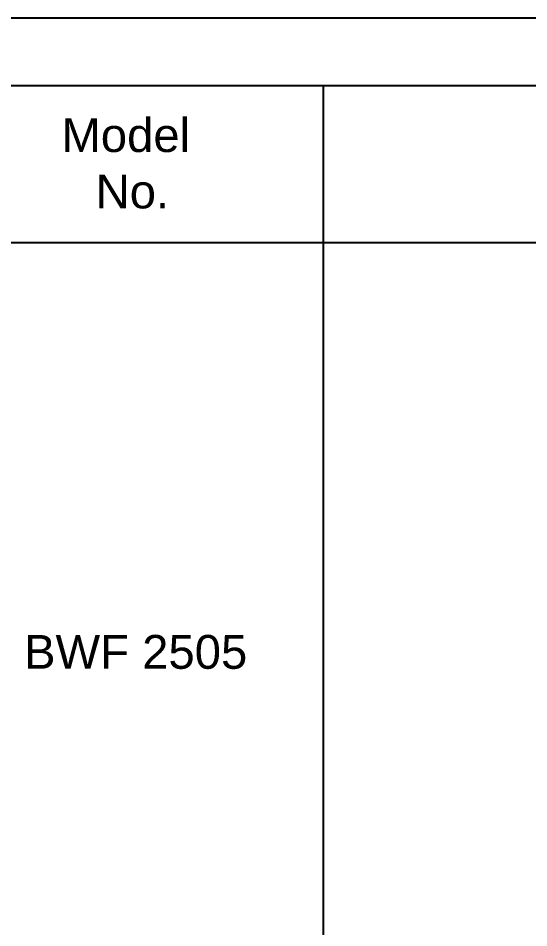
# Model space of a CAD drawing. Header units: millimetres. Extents: x 7018 to 13530, y 4187 to 5692.
# Drawn here: x 11740.3 to 11785.6, y 5168.2 to 5248.9 of the extents above; entities that cross this region are included whole.
import ezdxf

# ---------------------------------------------------------------- set-up
doc = ezdxf.new("R2010")
doc.units = ezdxf.units.MM
doc.styles.get("Standard").update_dxf_attribs({"font": 'arial.ttf'})

msp = doc.modelspace()

# ---------------------------------------------------------------- linework, layer by layer
for p, q in [((12115.615, 5242.873), (11706.359, 5242.873)), ((11767.36, 5242.873), (11767.36, 4986.912)), ((11718.916, 5228.984), (12115.354, 5228.984))]:
    msp.add_line(p, q)
msp.add_lwpolyline([(12119.653, 4951.873), (12119.653, 5248.873), (11699.653, 5248.873), (11699.653, 4951.873)], close=True)

# ---------------------------------------------------------------- texts
at = {"char_height": 2.9997, "width": 34.34827, "attachment_point": 5}
for s, insert in [('Model \\P No.', (11749.854, 5235.986)), ('BWF 2505', (11750.728, 5192.659))]:
    msp.add_mtext(s, dxfattribs=dict(at, insert=insert))

doc.saveas('drawing.dxf')
